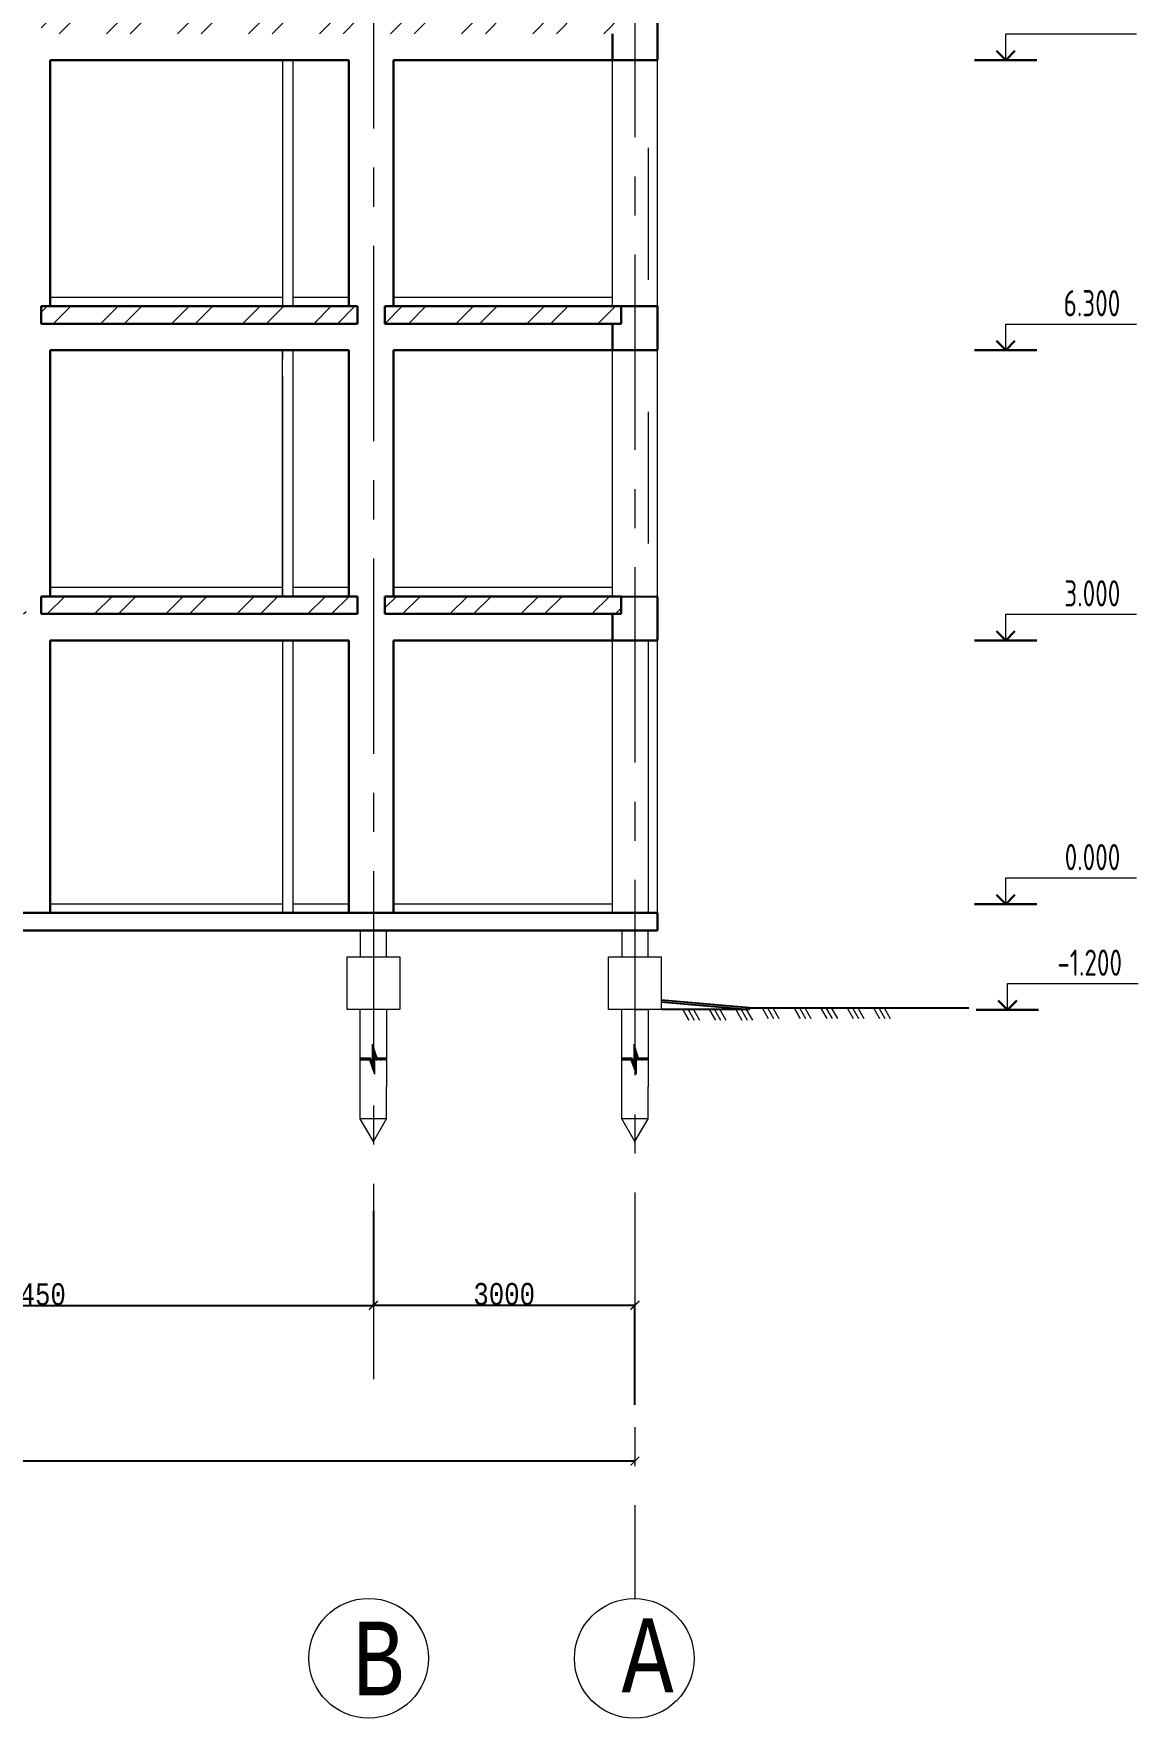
# Model space of a CAD drawing. Header units: millimetres. Extents: x -689206 to 4969298, y -1019800 to 703299.
# Drawn here: x -589227 to -576660, y 22103 to 41263 of the extents above; entities that cross this region are included whole.
import ezdxf

# ---------------------------------------------------------------- set-up
doc = ezdxf.new("R2010")
doc.units = ezdxf.units.MM
doc.linetypes.add('осеваяX2', pattern=[101.6, 63.5, -12.7, 12.7, -12.7])
doc.layers.add('РАЗМЕРЫ', color=7, linetype='Continuous', lineweight=9)
for name, color, linetype in [('разрез1-1', 7, 'Continuous'), ('разрез2-2', 7, 'Continuous'), ('сетка', 104, 'Continuous')]:
    doc.layers.add(name, color=color, linetype=linetype)
doc.styles.add('Аннотативный', font='isocteur.ttf', dxfattribs={"width": 0.7, "height": 250})
doc.dimstyles.new('Аннотативный', dxfattribs={"dimscale": 0, "dimtxt": 250, "dimasz": 100, "dimexe": 1.25, "dimexo": 0.625, "dimtad": 1, "dimdec": 0, "dimtxsty": 'Аннотативный', "dimblk": 'ARCHTICK', "dimcen": 2.5, "dimadec": 0, "dimazin": 0, "dimtfac": 1, "dimtdec": 0, "dimtmove": 0, "dimatfit": 3, "dimfxl": 1, "dimarcsym": 0})

# ---------------------------------------------------------------- blocks, each defined once
blk = doc.blocks.new('_ArchTick')
at = {"color": 0, "linetype": 'ByBlock', "const_width": 0.15}
blk.add_lwpolyline([(-0.5, -0.5), (0.5, 0.5)], dxfattribs=at)
blk = doc.blocks.new('*D4733')
at = {"layer": 'Defpoints', "color": 0, "lineweight": 30, "ltscale": 35, "transparency": 16777216}
for p in [(-585362, 27875), (-593062, 26801), (-585362, 26798)]:
    blk.add_point(p, dxfattribs=at)
at = {"layer": 'РАЗМЕРЫ', "color": 0, "lineweight": -2, "ltscale": 35, "transparency": 16777216}
for p, q in [((-585362, 27874), (-585362, 26797)), ((-593062, 26801), (-593062, 26797)), ((-593062, 26798), (-585362, 26798))]:
    blk.add_line(p, q, dxfattribs=at)
at = {"layer": 'РАЗМЕРЫ', "color": 0, "lineweight": -2, "ltscale": 35, "transparency": 16777216, "xscale": 100, "yscale": 100, "zscale": 100, "rotation": 180}
blk.add_blockref('_ArchTick', (-593062, 26798), dxfattribs=at)
at = {"layer": 'РАЗМЕРЫ', "color": 0, "lineweight": -2, "ltscale": 35, "transparency": 16777216, "xscale": 100, "yscale": 100, "zscale": 100}
blk.add_blockref('_ArchTick', (-585362, 26798), dxfattribs=at)
at = {"layer": 'РАЗМЕРЫ', "color": 0, "lineweight": 5, "ltscale": 35, "transparency": 16777216, "insert": (-589212, 26924), "char_height": 250, "attachment_point": 5, "style": 'Аннотативный'}
blk.add_mtext('7450', dxfattribs=at)
blk = doc.blocks.new('*D4734')
at = {"layer": 'Defpoints', "color": 0, "lineweight": 30, "ltscale": 35, "transparency": 16777216}
for p in [(-585362, 26801), (-582387, 26801), (-582387, 25666)]:
    blk.add_point(p, dxfattribs=at)
at = {"layer": 'РАЗМЕРЫ', "color": 0, "lineweight": -2, "ltscale": 35, "transparency": 16777216}
for p, q in [((-585362, 26802), (-585362, 26803)), ((-585362, 26801), (-582387, 26801)), ((-582387, 25667), (-582387, 26803))]:
    blk.add_line(p, q, dxfattribs=at)
at = {"layer": 'РАЗМЕРЫ', "color": 0, "lineweight": -2, "ltscale": 35, "transparency": 16777216, "xscale": 100, "yscale": 100, "zscale": 100, "rotation": 180}
blk.add_blockref('_ArchTick', (-585362, 26801), dxfattribs=at)
at = {"layer": 'РАЗМЕРЫ', "color": 0, "lineweight": -2, "ltscale": 35, "transparency": 16777216, "xscale": 100, "yscale": 100, "zscale": 100}
blk.add_blockref('_ArchTick', (-582387, 26801), dxfattribs=at)
at = {"layer": 'РАЗМЕРЫ', "color": 0, "lineweight": 5, "ltscale": 35, "transparency": 16777216, "insert": (-583874, 26927), "char_height": 250, "attachment_point": 5, "style": 'Аннотативный'}
blk.add_mtext('3000', dxfattribs=at)
blk = doc.blocks.new('*D4735')
at = {"layer": 'Defpoints', "color": 0, "lineweight": 30, "ltscale": 35, "transparency": 16777216}
for p in [(-620146, 25029), (-620146, 24938), (-582387, 25029)]:
    blk.add_point(p, dxfattribs=at)
at = {"layer": 'РАЗМЕРЫ', "color": 0, "lineweight": -2, "ltscale": 35, "transparency": 16777216}
for p, q in [((-620146, 24939), (-620146, 25030)), ((-582387, 25029), (-620146, 25029)), ((-582387, 25028), (-582387, 25028))]:
    blk.add_line(p, q, dxfattribs=at)
at = {"layer": 'РАЗМЕРЫ', "color": 0, "lineweight": -2, "ltscale": 35, "transparency": 16777216, "xscale": 100, "yscale": 100, "zscale": 100, "rotation": 180}
blk.add_blockref('_ArchTick', (-620146, 25029), dxfattribs=at)
at = {"layer": 'РАЗМЕРЫ', "color": 0, "lineweight": -2, "ltscale": 35, "transparency": 16777216, "xscale": 100, "yscale": 100, "zscale": 100}
blk.add_blockref('_ArchTick', (-582387, 25029), dxfattribs=at)
at = {"layer": 'РАЗМЕРЫ', "color": 0, "lineweight": 5, "ltscale": 35, "transparency": 16777216, "insert": (-601266, 25155), "char_height": 250, "attachment_point": 5, "style": 'Аннотативный'}
blk.add_mtext('37700', dxfattribs=at)

msp = doc.modelspace()

# ---------------------------------------------------------------- hatches: boundary and pattern name
at = {"layer": 'РАЗМЕРЫ', "lineweight": 9, "ltscale": 35}
h = msp.add_hatch(dxfattribs=at)
h.set_pattern_fill('ANSI32', color=256, scale=60)
h.set_pattern_definition([(45, (-1427732.2, 672087.9), (-404.11153, 404.11153), []), (45, (-1427462.77, 672087.9), (-404.11153, 404.11153), [])])
h.paths.add_polyline_path([(-617845.8, 41463.1), (-617945.8, 41463.1), (-619945.8, 41463.1), (-620045.8, 41463.1), (-620045.8, 41263.1), (-619945.8, 41263.1), (-617945.8, 41263.1), (-617845.8, 41263.1)])
h.paths.add_polyline_path([(-615766.3, 41463.1), (-615866.3, 41463.1), (-617435.8, 41463.1), (-617535.8, 41463.1), (-617535.8, 41263.1), (-617435.8, 41263.1), (-615866.3, 41263.1), (-615766.3, 41263.1)])
h.paths.add_polyline_path([(-614035.8, 41463.1), (-614135.8, 41463.1), (-615356.4, 41463.1), (-615456.4, 41463.1), (-615456.4, 41263.1), (-615356.4, 41263.1), (-614135.8, 41263.1), (-614035.8, 41263.1)])
h.paths.add_polyline_path([(-611144.2, 41463.1), (-613755.8, 41463.1), (-613855.8, 41463.1), (-613855.8, 41263.1), (-613755.8, 41263.1), (-611144.2, 41263.1)])
h.paths.add_polyline_path([(-609574.2, 41463.1), (-609674.2, 41463.1), (-610634.2, 41463.1), (-610734.2, 41463.1), (-610734.2, 41263.1), (-610634.2, 41263.1), (-609674.2, 41263.1), (-609574.2, 41263.1)])
h.paths.add_polyline_path([(-607034.2, 41463.1), (-607134.2, 41463.1), (-609164.2, 41463.1), (-609264.2, 41463.1), (-609264.2, 41263.1), (-609164.2, 41263.1), (-607134.2, 41263.1), (-607034.2, 41263.1)])
h.paths.add_polyline_path([(-605534.2, 41463.1), (-605634.2, 41463.1), (-606754.2, 41463.1), (-606854.2, 41463.1), (-606854.2, 41263.1), (-606754.2, 41263.1), (-605634.2, 41263.1), (-605534.2, 41263.1)])
h.paths.add_polyline_path([(-604713.3, 41463.1), (-604813.3, 41463.1), (-605124.2, 41463.1), (-605224.2, 41463.1), (-605224.2, 41263.1), (-605124.2, 41263.1), (-604813.3, 41263.1), (-604713.3, 41263.1)])
h.paths.add_polyline_path([(-601813.8, 41463.1), (-601952.9, 41463.1), (-604433.3, 41463.1), (-604533.3, 41463.1), (-604533.3, 41263.1), (-604433.3, 41263.1), (-601913.8, 41263.1), (-601813.8, 41263.1)])
h.paths.add_polyline_path([(-598963.8, 41463.1), (-599063.8, 41463.1), (-601533.8, 41463.1), (-601633.8, 41463.1), (-601633.8, 41263.1), (-601533.8, 41263.1), (-599063.8, 41263.1), (-598963.8, 41263.1)])
h.paths.add_polyline_path([(-598064.2, 41463.1), (-598164.2, 41463.1), (-598683.8, 41463.1), (-598783.8, 41463.1), (-598783.8, 41263.1), (-598683.8, 41263.1), (-598164.2, 41263.1), (-598064.2, 41263.1)])
h.paths.add_polyline_path([(-596341.8, 41463.1), (-596441.8, 41463.1), (-597654.2, 41463.1), (-597754.2, 41463.1), (-597754.2, 41263.1), (-597654.2, 41263.1), (-596441.8, 41263.1), (-596341.8, 41263.1)])
h.paths.add_polyline_path([(-593161.8, 41463.1), (-593261.8, 41463.1), (-596061.8, 41463.1), (-596161.8, 41463.1), (-596161.8, 41263.1), (-596061.8, 41263.1), (-593161.8, 41263.1)])
h.paths.add_polyline_path([(-589314, 41463.1), (-589414, 41463.1), (-592751.8, 41463.1), (-592851.8, 41463.1), (-592851.8, 41263.1), (-592751.8, 41263.1), (-589414, 41263.1), (-589314, 41263.1)])
h.paths.add_polyline_path([(-585541.8, 41463.1), (-585641.8, 41463.1), (-589040.3, 41463.1), (-589140.3, 41463.1), (-589140.3, 41263.1), (-589040.3, 41263.1), (-585641.8, 41263.1), (-585541.8, 41263.1)])
h.paths.add_polyline_path([(-582541.8, 41463.1), (-582641.8, 41463.1), (-585131.8, 41463.1), (-585231.8, 41463.1), (-585231.8, 41263.1), (-585131.8, 41263.1), (-582641.8, 41263.1), (-582541.8, 41263.1)])
h.paths.add_polyline_path([(-582541.8, 38163.1), (-585131.8, 38163.1), (-585231.8, 38163.1), (-585231.8, 37963.1), (-585131.8, 37963.1), (-582641.8, 37963.1), (-582541.8, 37963.1)])
h.paths.add_polyline_path([(-585541.8, 38163.1), (-585641.8, 38163.1), (-589040.3, 38163.1), (-589140.3, 38163.1), (-589140.3, 37963.1), (-589040.3, 37963.1), (-585641.8, 37963.1), (-585541.8, 37963.1)])
h.paths.add_polyline_path([(-589314, 38163.1), (-589414, 38163.1), (-592751.8, 38163.1), (-592851.8, 38163.1), (-592851.8, 37963.1), (-592751.8, 37963.1), (-589414, 37963.1), (-589314, 37963.1)])
h.paths.add_polyline_path([(-593161.8, 38163.1), (-593261.8, 38163.1), (-596061.8, 38163.1), (-596161.8, 38163.1), (-596161.8, 37963.1), (-593261.8, 37963.1), (-593161.8, 37963.1)])
h.paths.add_polyline_path([(-596341.8, 38163.1), (-597754.2, 38163.1), (-597754.2, 37963.1), (-596341.8, 37963.1)])
h.paths.add_polyline_path([(-598064.2, 38163.1), (-598164.2, 38163.1), (-598783.8, 38163.1), (-598783.8, 37963.1), (-598164.2, 37963.1), (-598064.2, 37963.1)])
h.paths.add_polyline_path([(-598963.8, 38163.1), (-601633.8, 38163.1), (-601633.8, 37963.1), (-598963.8, 37963.1)])
h.paths.add_polyline_path([(-601813.8, 38163.1), (-604533.3, 38163.1), (-604533.3, 37963.1), (-601813.8, 37963.1)])
h.paths.add_polyline_path([(-604713.3, 38163.1), (-605224.2, 38163.1), (-605224.2, 37963.1), (-604713.3, 37963.1)])
h.paths.add_polyline_path([(-605534.2, 38163.1), (-606854.2, 38163.1), (-606854.2, 37963.1), (-605534.2, 37963.1)])
h.paths.add_polyline_path([(-607034.2, 38163.1), (-609264.2, 38163.1), (-609264.2, 37963.1), (-607034.2, 37963.1)])
h.paths.add_polyline_path([(-609574.2, 38163.1), (-610734.2, 38163.1), (-610734.2, 37963.1), (-609574.2, 37963.1)])
h.paths.add_polyline_path([(-611144.2, 38163.1), (-613855.8, 38163.1), (-613855.8, 37963.1), (-611144.2, 37963.1)])
h.paths.add_polyline_path([(-614035.8, 38163.1), (-615456.5, 38163.1), (-615456.5, 37963.1), (-614035.8, 37963.1)])
h.paths.add_polyline_path([(-615766.3, 38163.1), (-617535.8, 38163.1), (-617535.8, 37963.1), (-615766.3, 37963.1)])
h.paths.add_polyline_path([(-617845.8, 38163.1), (-620045.8, 38163.1), (-620045.8, 37963.1), (-617845.8, 37963.1)])
h.paths.add_polyline_path([(-617845.8, 34863.1), (-620045.8, 34863.1), (-620045.8, 34663.1), (-617845.8, 34663.1)])
h.paths.add_polyline_path([(-615766.3, 34863.1), (-617535.8, 34863.1), (-617535.8, 34663.1), (-615766.3, 34663.1)])
h.paths.add_polyline_path([(-614036, 34863.1), (-615456.7, 34863.1), (-615456.7, 34663.1), (-614036, 34663.1)])
h.paths.add_polyline_path([(-611144.2, 34863.1), (-613755.8, 34863.1), (-613855.8, 34863.1), (-613855.8, 34663.1), (-611144.2, 34663.1)])
h.paths.add_polyline_path([(-609574.2, 34863.1), (-610734.2, 34863.1), (-610734.2, 34663.1), (-609574.2, 34663.1)])
h.paths.add_polyline_path([(-607034.2, 34863.1), (-609264.2, 34863.1), (-609264.2, 34663.1), (-607034.2, 34663.1)])
h.paths.add_polyline_path([(-605534.2, 34863.1), (-606854.2, 34863.1), (-606854.2, 34663.1), (-605534.2, 34663.1)])
h.paths.add_polyline_path([(-604713.3, 34863.1), (-605224.2, 34863.1), (-605224.2, 34663.1), (-604713.3, 34663.1)])
h.paths.add_polyline_path([(-601813.8, 34863.1), (-604533.3, 34863.1), (-604533.3, 34663.1), (-601813.8, 34663.1)])
h.paths.add_polyline_path([(-598963.8, 34863.1), (-601633.8, 34863.1), (-601633.8, 34663.1), (-598963.8, 34663.1)])
h.paths.add_polyline_path([(-598064.2, 34863.1), (-598164.2, 34863.1), (-598683.8, 34863.1), (-598783.8, 34863.1), (-598783.8, 34663.1), (-598683.8, 34663.1), (-598164.2, 34663.1), (-598064.2, 34663.1)])
h.paths.add_polyline_path([(-596341.8, 34863.1), (-597754.2, 34863.1), (-597754.2, 34663.1), (-596341.8, 34663.1)])
h.paths.add_polyline_path([(-593161.8, 34863.1), (-593261.8, 34863.1), (-596061.8, 34863.1), (-596161.8, 34863.1), (-596161.8, 34663.1), (-596061.8, 34663.1), (-593261.8, 34663.1), (-593161.8, 34663.1)])
h.paths.add_polyline_path([(-589314, 34863.1), (-589414, 34863.1), (-592751.8, 34863.1), (-592851.8, 34863.1), (-592851.8, 34663.1), (-592751.8, 34663.1), (-589414, 34663.1), (-589314, 34663.1)])
h.paths.add_polyline_path([(-585541.8, 34863.1), (-585641.8, 34863.1), (-589040.3, 34863.1), (-589140.3, 34863.1), (-589140.3, 34663.1), (-589040.3, 34663.1), (-585641.8, 34663.1), (-585541.8, 34663.1)])
h.paths.add_polyline_path([(-582541.8, 34863.1), (-585131.8, 34863.1), (-585231.8, 34863.1), (-585231.8, 34663.1), (-585131.8, 34663.1), (-582641.8, 34663.1), (-582541.8, 34663.1)])
at = {"layer": 'РАЗМЕРЫ', "lineweight": 5, "ltscale": 35}
h = msp.add_hatch(dxfattribs=at)
h.set_pattern_fill('ANSI36', color=256, scale=2)
h.set_pattern_definition([(45, (-1096392.1, 770323.735), (3.367596045, 12.347852166), [15.875, -3.175, 0, -3.175])])
h.paths.add_polyline_path([(-585362.2, 29741.1), (-585362.2, 29465.7), (-585349.1, 29429), (-585349.1, 29628.2), (-585335, 29590.9), (-585212.2, 29590.9), (-585212.2, 29613), (-585320.6, 29613)])
h.paths.add_polyline_path([(-585395.5, 29613), (-585512.2, 29613), (-585512.2, 29590.9), (-585407, 29590.9), (-585362.2, 29465.7), (-585362.2, 29741.1), (-585371.2, 29768.6), (-585371.2, 29542.7)])
h = msp.add_hatch(dxfattribs=at)
h.set_pattern_fill('ANSI36', color=256, scale=2)
h.set_pattern_definition([(45, (-1093416.643, 770323.735), (3.367596045, 12.347852166), [15.875, -3.175, 0, -3.175])])
h.paths.add_polyline_path([(-582386.8, 29741.1), (-582386.8, 29465.7), (-582373.7, 29429), (-582373.7, 29628.2), (-582359.5, 29590.9), (-582236.8, 29590.9), (-582236.8, 29613), (-582345.1, 29613)])
h.paths.add_polyline_path([(-582420.1, 29613), (-582536.8, 29613), (-582536.8, 29590.9), (-582431.5, 29590.9), (-582386.8, 29465.7), (-582386.8, 29741.1), (-582395.7, 29768.6), (-582395.7, 29542.7)])

# ---------------------------------------------------------------- linework, layer by layer
at = {"layer": 'РАЗМЕРЫ', "linetype": 'осеваяX2', "lineweight": 5, "ltscale": 35}
for p, q in [((-585362.2, 45963.1), (-585362.2, 25797.9)), ((-582386.8, 45863.1), (-582386.8, 23464.5))]:
    msp.add_line(p, q, dxfattribs=at)
at = {"layer": 'РАЗМЕРЫ', "lineweight": 5, "ltscale": 35}
for p, q in [((-582131.8, 31263.1), (-582131.8, 44273.5)), ((-582641.8, 38163.1), (-582641.8, 40963.1)), ((-582231.8, 38463.1), (-582231.8, 39963.1)), ((-586277.3, 37663.1), (-586397.3, 37663.1)), ((-582641.8, 34863.1), (-582641.8, 37663.1)), ((-582641.8, 36913.8), (-582641.8, 36963.1)), ((-582231.8, 35463.1), (-582231.8, 36963.1)), ((-586277.3, 34663.1), (-586397.3, 34663.1)), ((-582641.8, 31263.1), (-582641.8, 34363.1)), ((-582231.8, 31263.1), (-582231.8, 34363.1)), ((-585320.6, 29613), (-585371.2, 29768.6)), ((-585371.2, 29542.7), (-585371.2, 29768.6)), ((-582345.1, 29613), (-582395.7, 29768.6)), ((-582395.7, 29542.7), (-582395.7, 29768.6)), ((-585395.5, 29613), (-585512.2, 29613)), ((-585512.2, 29590.9), (-585407, 29590.9)), ((-585407, 29590.9), (-585349.1, 29429)), ((-585371.2, 29542.7), (-585395.5, 29613)), ((-585349.1, 29628.2), (-585349.1, 29429)), ((-585335, 29590.9), (-585349.1, 29628.2)), ((-585212.2, 29590.9), (-585335, 29590.9)), ((-585212.2, 29613), (-585320.6, 29613)), ((-582420.1, 29613), (-582536.8, 29613)), ((-582536.8, 29590.9), (-582431.5, 29590.9)), ((-582431.5, 29590.9), (-582373.7, 29429)), ((-582395.7, 29542.7), (-582420.1, 29613)), ((-582373.7, 29628.2), (-582373.7, 29429)), ((-582359.5, 29590.9), (-582373.7, 29628.2)), ((-582236.8, 29590.9), (-582359.5, 29590.9)), ((-582236.8, 29613), (-582345.1, 29613))]:
    msp.add_line(p, q, dxfattribs=at)
at = {"layer": 'РАЗМЕРЫ', "lineweight": 30, "ltscale": 35}
for p, q in [((-582131.8, 40963.1), (-582131.8, 41463.1)), ((-582641.8, 40963.1), (-582641.8, 41263.1)), ((-589040.3, 40963.1), (-589040.3, 40363.1)), ((-585641.8, 40963.1), (-589040.3, 40963.1)), ((-585641.8, 40963.1), (-585641.8, 40563.1)), ((-585641.8, 40963.1), (-585641.8, 38163.1)), ((-585131.8, 40963.1), (-585131.8, 40563.1)), ((-585131.8, 40963.1), (-585131.8, 38163.1)), ((-582641.8, 40963.1), (-585131.8, 40963.1)), ((-582641.8, 40963.1), (-582131.8, 40963.1)), ((-589040.3, 40363.1), (-589040.3, 38163.1)), ((-589140.3, 37963.1), (-589140.3, 38163.1)), ((-589140.3, 38163.1), (-589040.3, 38163.1)), ((-585641.8, 38163.1), (-589040.3, 38163.1)), ((-585541.8, 38163.1), (-585641.8, 38163.1)), ((-585541.8, 37963.1), (-585541.8, 38163.1)), ((-585231.8, 37963.1), (-585231.8, 38163.1)), ((-585231.8, 38163.1), (-585131.8, 38163.1)), ((-582131.8, 38163.1), (-585131.8, 38163.1)), ((-582541.8, 37963.1), (-582541.8, 38163.1)), ((-582131.8, 38163.1), (-582131.8, 37663.1)), ((-589040.3, 37963.1), (-589140.3, 37963.1)), ((-585641.8, 37963.1), (-589040.3, 37963.1)), ((-585641.8, 37963.1), (-585541.8, 37963.1)), ((-585131.8, 37963.1), (-585231.8, 37963.1)), ((-582641.8, 37963.1), (-585131.8, 37963.1)), ((-582641.8, 37963.1), (-582641.8, 37663.1)), ((-582641.8, 37963.1), (-582541.8, 37963.1)), ((-589040.3, 37663.1), (-589040.3, 34863.1)), ((-585641.8, 37663.1), (-589040.3, 37663.1)), ((-585641.8, 37663.1), (-585641.8, 34863.1)), ((-585131.8, 37663.1), (-585131.8, 34863.1)), ((-582131.8, 37663.1), (-585131.8, 37663.1)), ((-589140.3, 34663.1), (-589140.3, 34863.1)), ((-589140.3, 34863.1), (-589040.3, 34863.1)), ((-585641.8, 34863.1), (-589040.3, 34863.1)), ((-585541.8, 34863.1), (-585641.8, 34863.1)), ((-585541.8, 34663.1), (-585541.8, 34863.1)), ((-585231.8, 34663.1), (-585231.8, 34863.1)), ((-585231.8, 34863.1), (-585131.8, 34863.1)), ((-582541.8, 34863.1), (-585131.8, 34863.1)), ((-582541.8, 34663.1), (-582541.8, 34863.1)), ((-582131.8, 34856.9), (-582541.8, 34863.1)), ((-582131.8, 34363.1), (-582131.8, 34856.9)), ((-589040.3, 34663.1), (-589140.3, 34663.1)), ((-585641.8, 34663.1), (-589040.3, 34663.1)), ((-585641.8, 34663.1), (-585541.8, 34663.1)), ((-585131.8, 34663.1), (-585231.8, 34663.1)), ((-582641.8, 34663.1), (-585131.8, 34663.1)), ((-582641.8, 34363.1), (-582641.8, 34663.1)), ((-582641.8, 34363.1), (-582641.8, 34663.1)), ((-582641.8, 34663.1), (-582541.8, 34663.1)), ((-585641.8, 34363.1), (-589040.3, 34363.1)), ((-589040.3, 34363.1), (-589040.3, 31263.1)), ((-585641.8, 34363.1), (-585641.8, 31263.1)), ((-582131.8, 34363.1), (-585131.8, 34363.1)), ((-585131.8, 34363.1), (-585131.8, 31263.1)), ((-582131.8, 31263.1), (-620453.8, 31263.1)), ((-582131.8, 31263.1), (-582131.8, 31063.1)), ((-620453.8, 31063.1), (-582131.8, 31063.1))]:
    msp.add_line(p, q, dxfattribs=at)
at = {"layer": 'РАЗМЕРЫ', "lineweight": 9, "ltscale": 35}
for p, q in [((-586397.3, 40963.1), (-586397.3, 40563.1)), ((-586397.3, 40963.1), (-586397.3, 38163.1)), ((-586277.3, 40963.1), (-586277.3, 40563.1)), ((-586277.3, 40963.1), (-586277.3, 38163.1)), ((-586397.3, 37663.1), (-586397.3, 37563.1)), ((-586397.3, 34863.1), (-586397.3, 37663.1)), ((-586277.3, 37663.1), (-586277.3, 37563.1)), ((-586277.3, 37663.1), (-586277.3, 34863.1)), ((-586397.3, 37363.1), (-586397.3, 34863.1)), ((-586397.3, 34363.1), (-586397.3, 31263.1)), ((-586277.3, 34363.1), (-586277.3, 31263.1))]:
    msp.add_line(p, q, dxfattribs=at)
at = {"layer": 'РАЗМЕРЫ', "lineweight": 15, "ltscale": 35}
for p, q in [((-586397.3, 38263.1), (-589040.3, 38263.1)), ((-585641.8, 38263.1), (-586277.3, 38263.1)), ((-582641.8, 38263.1), (-585131.8, 38263.1)), ((-589040.3, 37663.1), (-586397.3, 37663.1)), ((-586277.3, 37663.1), (-585641.8, 37663.1)), ((-585131.8, 37663.1), (-582641.8, 37663.1)), ((-586397.3, 34963.1), (-589040.3, 34963.1)), ((-585641.8, 34963.1), (-586277.3, 34963.1)), ((-582641.8, 34963.1), (-585131.8, 34963.1)), ((-586397.3, 31363.1), (-589040.3, 31363.1)), ((-585641.8, 31363.1), (-586277.3, 31363.1)), ((-582641.8, 31363.1), (-585131.8, 31363.1))]:
    msp.add_line(p, q, dxfattribs=at)
at = {"layer": 'РАЗМЕРЫ', "lineweight": 13, "ltscale": 35}
for p, q in [((-582641.8, 31263.1), (-582541.8, 31263.1)), ((-582131.8, 31063.1), (-582641.8, 31063.1)), ((-582236.8, 31063.1), (-582536.8, 31063.1)), ((-582386.8, 31063.1), (-582386.8, 30763.1)), ((-582386.8, 30163.1), (-582236.8, 30163.1))]:
    msp.add_line(p, q, dxfattribs=at)
at = {"layer": 'РАЗМЕРЫ', "lineweight": 18, "ltscale": 35}
for p, q in [((-585512.2, 31063.1), (-585512.2, 30763.1)), ((-585212.2, 30763.1), (-585212.2, 31063.1)), ((-582536.8, 31063.1), (-582536.8, 30763.1)), ((-582236.8, 30763.1), (-582236.8, 31063.1)), ((-585662.2, 30163.1), (-585662.2, 30763.1)), ((-585662.2, 30763.1), (-585512.2, 30763.1)), ((-585512.2, 30763.1), (-585362.2, 30763.1)), ((-585362.2, 30763.1), (-585062.2, 30763.1)), ((-585062.2, 30763.1), (-585062.2, 30163.1)), ((-582686.8, 30163.1), (-582686.8, 30763.1)), ((-582686.8, 30763.1), (-582536.8, 30763.1)), ((-582536.8, 30763.1), (-582386.8, 30763.1)), ((-582386.8, 30763.1), (-582086.8, 30763.1)), ((-582086.8, 30763.1), (-582086.8, 30163.1)), ((-585062.2, 30163.1), (-585662.2, 30163.1)), ((-585512.2, 29296.3), (-585512.2, 30163.1)), ((-585212.2, 30163.1), (-585212.2, 29284.3)), ((-582086.8, 30163.1), (-582686.8, 30163.1)), ((-582536.8, 29296.3), (-582536.8, 30163.1)), ((-582236.8, 30163.1), (-582236.8, 29284.3)), ((-582236.8, 30163.1), (-582236.8, 29284.3)), ((-585512.2, 28922.9), (-585512.2, 29296.3)), ((-585212.2, 28922.9), (-585212.2, 29284.3)), ((-582536.8, 28922.9), (-582536.8, 29296.3)), ((-582236.8, 28922.9), (-582236.8, 29284.3)), ((-585362.2, 28663.1), (-585512.2, 28922.9)), ((-585212.2, 28922.9), (-585512.2, 28922.9)), ((-585362.2, 28663.1), (-585212.2, 28922.9)), ((-582386.8, 28663.1), (-582536.8, 28922.9)), ((-582236.8, 28922.9), (-582536.8, 28922.9)), ((-582386.8, 28663.1), (-582236.8, 28922.9))]:
    msp.add_line(p, q, dxfattribs=at)
at = {"layer": 'разрез1-1', "lineweight": 5}
for p, q in [((-578168.3, 40963.1), (-578168.3, 41260.9)), ((-578168.3, 41260.9), (-576679.2, 41260.9)), ((-578168.3, 37663.1), (-578168.3, 37960.9)), ((-578168.3, 37960.9), (-576679.2, 37960.9)), ((-578168.3, 34363.1), (-578168.3, 34660.9)), ((-578168.3, 34660.9), (-576679.2, 34660.9)), ((-578168.3, 31363.1), (-578168.3, 31660.9)), ((-578168.3, 31660.9), (-576679.2, 31660.9)), ((-578148.8, 30162.4), (-578148.8, 30460.2)), ((-578148.8, 30460.2), (-576659.8, 30460.2))]:
    msp.add_line(p, q, dxfattribs=at)
at = {"layer": 'разрез1-1', "lineweight": 30}
for p, q in [((-578168.3, 40963.1), (-578273.6, 41068.4)), ((-578168.3, 40963.1), (-578063, 41068.4)), ((-577813.8, 40963.1), (-578522.9, 40963.1)), ((-578168.3, 37663.1), (-578273.6, 37768.4)), ((-578168.3, 37663.1), (-578063, 37768.4)), ((-577813.8, 37663.1), (-578522.9, 37663.1)), ((-583865.7, 34363.1), (-584574.8, 34363.1)), ((-577813.8, 34363.1), (-578522.9, 34363.1)), ((-578168.3, 34363.1), (-578273.6, 34468.4)), ((-578168.3, 34363.1), (-578063, 34468.4)), ((-578168.3, 31363.1), (-578273.6, 31468.4)), ((-578168.3, 31363.1), (-578063, 31468.4)), ((-577813.8, 31363.1), (-578522.9, 31363.1)), ((-577794.3, 30162.4), (-578503.4, 30162.4)), ((-578148.8, 30162.4), (-578254.1, 30267.7)), ((-578148.8, 30162.4), (-578043.6, 30267.7))]:
    msp.add_line(p, q, dxfattribs=at)
at = {"layer": 'разрез2-2'}
for p, q in [((-581086.8, 30183.1), (-582086.8, 30271.3)), ((-582086.8, 30251.3), (-581086.8, 30163.1)), ((-581086.8, 30163.1), (-582086.8, 30163.1)), ((-581086.8, 30183.1), (-578586.8, 30183.1)), ((-581086.8, 30183.1), (-581086.8, 30163.1)), ((-581086.8, 30183.1), (-580786.8, 30183.1))]:
    msp.add_line(p, q, dxfattribs=at)
at = {"layer": 'разрез2-2', "lineweight": 15}
for points in [[(-581772.6, 30043.8), (-581841, 30163.1)], [(-580505.1, 30063.8), (-580573.5, 30183.1)]]:
    msp.add_lwpolyline(points, close=True, dxfattribs=at)
for points in [[(-581781.3, 30163.1), (-581713, 30043.8)], [(-581721.7, 30163.1), (-581652.1, 30043.8)], [(-581541.4, 30163.1), (-581471.8, 30043.8)], [(-581480.5, 30163.1), (-581412.2, 30043.8)], [(-581420.9, 30163.1), (-581351.3, 30043.8)], [(-581240.6, 30163.1), (-581171, 30043.8)], [(-581179.7, 30163.1), (-581111.4, 30043.8)], [(-581120.1, 30163.1), (-581050.4, 30043.8)], [(-580939.8, 30183.1), (-580870.2, 30063.8)], [(-580878.9, 30183.1), (-580810.6, 30063.8)], [(-580819.3, 30183.1), (-580749.6, 30063.8)], [(-580513.8, 30183.1), (-580445.5, 30063.8)], [(-580454.2, 30183.1), (-580384.5, 30063.8)], [(-580273.9, 30183.1), (-580204.3, 30063.8)], [(-580213, 30183.1), (-580144.7, 30063.8)], [(-580153.4, 30183.1), (-580083.7, 30063.8)], [(-579973.1, 30183.1), (-579903.5, 30063.8)], [(-579912.2, 30183.1), (-579843.8, 30063.8)], [(-579852.5, 30183.1), (-579782.9, 30063.8)], [(-579672.3, 30183.1), (-579602.7, 30063.8)], [(-579611.4, 30183.1), (-579543, 30063.8)], [(-579551.7, 30183.1), (-579482.1, 30063.8)]]:
    msp.add_lwpolyline(points, dxfattribs=at)
at = {"layer": 'сетка', "lineweight": 5}
for centre in [(-585415.6, 22785.9), (-582394.8, 22783.8)]:
    msp.add_circle(centre, 680.7, dxfattribs=at)

# ---------------------------------------------------------------- texts
at = {"layer": 'РАЗМЕРЫ', "lineweight": 5, "ltscale": 35, "char_height": 841.3, "width": 7009.377, "attachment_point": 1, "style": 'Аннотативный'}
for s, insert in [('В', (-585599.5, 23204)), ('А', (-582537.6, 23239.5))]:
    msp.add_mtext(s, dxfattribs=dict(at, insert=insert))
at = {"layer": 'разрез1-1', "lineweight": 30, "char_height": 297.819, "width": 1508.774, "attachment_point": 3, "style": 'Аннотативный'}
for s, insert in [('{\\fISOCPEUR|b0|i0|c204|p34;6.300\\fISOCPEUR|b0|i0|c0|p34; }', (-576864.6, 38346.6)), ('{\\fISOCPEUR|b0|i0|c204|p34;3.000\\fISOCPEUR|b0|i0|c0|p34; }', (-576864.6, 35046.6)), ('{\\fISOCPEUR|b0|i0|c204|p34;0.000\\fISOCPEUR|b0|i0|c0|p34; }', (-576864.6, 32046.6)), ('{\\fISOCPEUR|b0|i0|c204|p34;-1.200\\fISOCPEUR|b0|i0|c0|p34; }', (-576845.1, 30845.9))]:
    msp.add_mtext(s, dxfattribs=dict(at, insert=insert))

# ---------------------------------------------------------------- dimensions: what is measured, and where the dimension line sits
at = {"layer": 'РАЗМЕРЫ', "lineweight": 5, "ltscale": 35}
dim = msp.add_linear_dim(base=(-585362.2, 26798), p1=(-593061.8, 26801.4), p2=(-585362.2, 27875), text='7450', dimstyle='Аннотативный', dxfattribs=at)
dim.commit()
dim.dimension.update_dxf_attribs({"geometry": '*D4733', "text_midpoint": (-589212, 26798), "dimtype": 160})
for base, p1, p2, text, picture, middle in [((-582386.8, 26801.4), (-585362.2, 26801.4), (-582386.8, 25666.3), '3000', '*D4734', (-583874.5, 26927)), ((-620145.8, 25029), (-582386.8, 25029), (-620145.8, 24938.2), '37700', '*D4735', (-601266.3, 25154.6))]:
    dim = msp.add_linear_dim(base=base, p1=p1, p2=p2, text=text, dimstyle='Аннотативный', dxfattribs=at)
    dim.commit()
    dim.dimension.update_dxf_attribs({"geometry": picture, "text_midpoint": middle})

doc.saveas('drawing.dxf')
